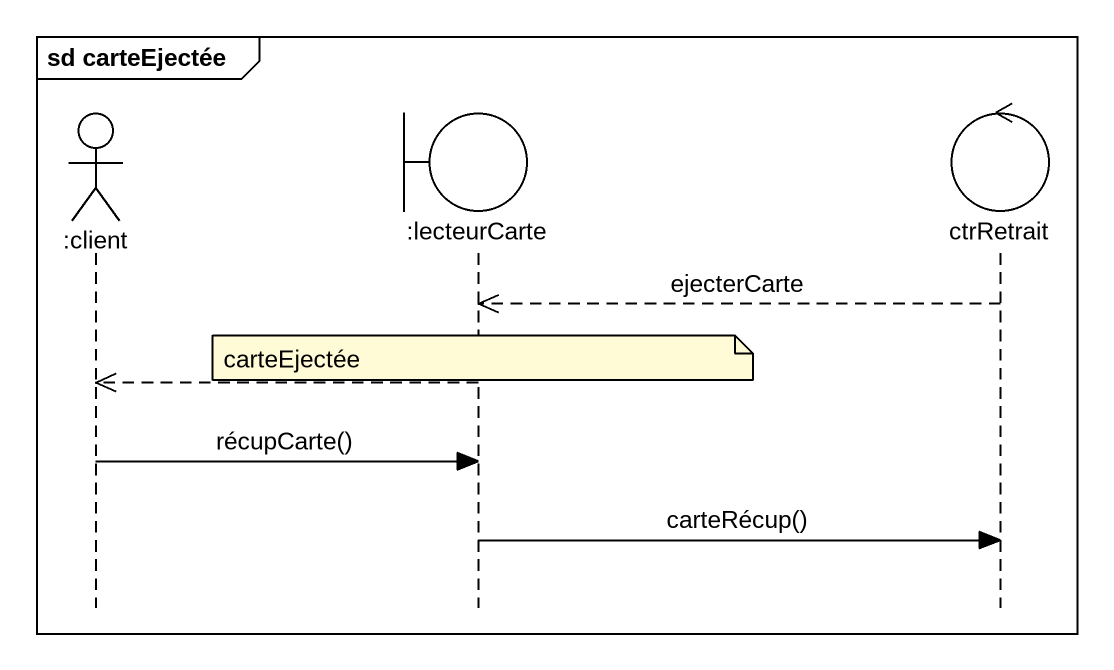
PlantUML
@startuml
mainframe sd carteEjectée
hide footbox
actor ":client" as client
boundary ":lecteurCarte" as lecteurCarte
control ctrRetrait

ctrRetrait -->> lecteurCarte : ejecterCarte
note over lecteurCarte : carteEjectée
lecteurCarte -->> client
client -> lecteurCarte : récupCarte()
lecteurCarte -> ctrRetrait : carteRécup()
@enduml
